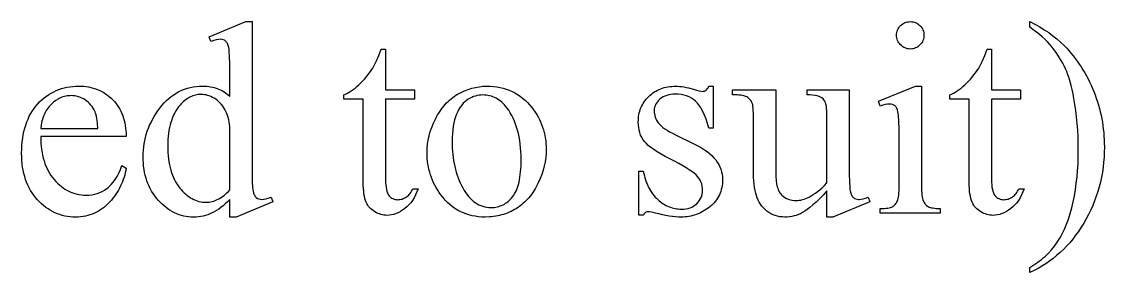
# Model space of a CAD drawing. Extents: x 5 to 599, y -219 to 392.
# Drawn here: x 399.4 to 477.8, y -123.9 to -105.7 of the extents above; entities that cross this region are included whole.
import ezdxf

# ---------------------------------------------------------------- set-up
doc = ezdxf.new("R2010")
doc.units = 0
doc.header["$MEASUREMENT"] = 0
doc.layers.add('TEXT', color=18, linetype='CONTINUOUS')

msp = doc.modelspace()

# ---------------------------------------------------------------- linework, layer by layer
at = {"layer": 'TEXT'}
for points in [[(414.51, -118.613), (414.347, -118.778), (414.185, -118.93), (414.024, -119.071), (413.864, -119.199), (413.704, -119.316), (413.546, -119.42), (413.388, -119.513), (413.232, -119.593), (413.074, -119.663), (412.914, -119.724), (412.75, -119.775), (412.583, -119.817), (412.413, -119.849), (412.24, -119.872), (412.064, -119.886), (411.885, -119.891), (411.704, -119.886), (411.525, -119.872), (411.35, -119.848), (411.177, -119.814), (411.007, -119.771), (410.84, -119.719), (410.676, -119.657), (410.515, -119.585), (410.356, -119.503), (410.201, -119.413), (410.048, -119.312), (409.899, -119.202), (409.752, -119.083), (409.608, -118.953), (409.467, -118.815), (409.329, -118.666), (409.197, -118.511), (409.073, -118.349), (408.958, -118.183), (408.851, -118.011), (408.753, -117.833), (408.663, -117.65), (408.582, -117.462), (408.51, -117.268), (408.446, -117.068), (408.39, -116.863), (408.343, -116.653), (408.305, -116.437), (408.275, -116.216), (408.253, -115.99), (408.241, -115.757), (408.236, -115.52), (408.241, -115.281), (408.255, -115.045), (408.279, -114.811), (408.312, -114.579), (408.355, -114.351), (408.407, -114.124), (408.468, -113.901), (408.539, -113.68), (408.619, -113.461), (408.709, -113.245), (408.808, -113.032), (408.917, -112.821), (409.035, -112.612), (409.163, -112.407), (409.3, -112.203), (409.446, -112.003), (409.6, -111.809), (409.76, -111.629), (409.924, -111.461), (410.094, -111.305), (410.27, -111.161), (410.451, -111.031), (410.637, -110.912), (410.829, -110.806), (411.026, -110.713), (411.229, -110.632), (411.437, -110.563), (411.651, -110.507), (411.87, -110.464), (412.094, -110.432), (412.323, -110.414), (412.559, -110.407), (412.705, -110.41), (412.847, -110.419), (412.987, -110.434), (413.123, -110.454), (413.256, -110.481), (413.386, -110.513), (413.513, -110.551), (413.637, -110.595), (413.757, -110.645), (413.874, -110.701), (413.988, -110.763), (414.099, -110.83), (414.206, -110.903), (414.311, -110.983), (414.412, -111.068), (414.51, -111.159), (414.51, -109.51), (414.505, -108.818), (414.492, -108.273), (414.469, -107.876), (414.454, -107.733), (414.437, -107.627), (414.395, -107.465), (414.37, -107.395), (414.343, -107.332), (414.313, -107.275), (414.28, -107.226), (414.245, -107.184), (414.207, -107.149), (414.125, -107.093), (414.032, -107.054), (413.929, -107.03), (413.817, -107.022), (413.68, -107.032), (413.522, -107.061), (413.343, -107.11), (413.144, -107.178), (413.017, -106.837), (415.681, -105.744), (416.12, -105.744), (416.12, -116.076), (416.124, -116.785), (416.138, -117.341), (416.161, -117.744), (416.176, -117.888), (416.193, -117.993), (416.235, -118.153), (416.26, -118.224), (416.288, -118.287), (416.319, -118.344), (416.352, -118.395), (416.388, -118.439), (416.427, -118.476), (416.511, -118.536), (416.602, -118.579), (416.699, -118.604), (416.803, -118.613), (416.945, -118.602), (417.11, -118.571), (417.297, -118.519), (417.505, -118.447), (417.613, -118.788), (414.959, -119.891), (414.51, -119.891)], [(463.761, -105.744), (463.862, -105.748), (463.959, -105.762), (464.052, -105.784), (464.141, -105.816), (464.226, -105.856), (464.308, -105.906), (464.385, -105.964), (464.459, -106.032), (464.526, -106.105), (464.585, -106.183), (464.634, -106.265), (464.675, -106.35), (464.706, -106.439), (464.729, -106.532), (464.742, -106.629), (464.747, -106.729), (464.742, -106.83), (464.729, -106.927), (464.706, -107.02), (464.675, -107.11), (464.634, -107.196), (464.585, -107.278), (464.526, -107.357), (464.459, -107.432), (464.385, -107.5), (464.308, -107.56), (464.226, -107.61), (464.141, -107.651), (464.052, -107.683), (463.959, -107.706), (463.862, -107.72), (463.761, -107.724), (463.661, -107.72), (463.564, -107.706), (463.471, -107.683), (463.381, -107.651), (463.295, -107.61), (463.213, -107.56), (463.134, -107.5), (463.059, -107.432), (462.99, -107.357), (462.931, -107.278), (462.881, -107.196), (462.839, -107.11), (462.807, -107.02), (462.785, -106.927), (462.771, -106.83), (462.766, -106.729), (462.771, -106.629), (462.784, -106.532), (462.807, -106.439), (462.838, -106.35), (462.879, -106.265), (462.928, -106.183), (462.987, -106.105), (463.054, -106.032), (463.128, -105.964), (463.206, -105.906), (463.288, -105.856), (463.375, -105.816), (463.465, -105.784), (463.56, -105.762), (463.659, -105.748)], [(472.416, -106.154), (472.416, -105.744), (472.779, -105.931), (473.126, -106.126), (473.458, -106.33), (473.774, -106.541), (474.075, -106.761), (474.36, -106.99), (474.63, -107.226), (474.884, -107.471), (475.056, -107.651), (475.223, -107.835), (475.385, -108.022), (475.542, -108.214), (475.694, -108.409), (475.841, -108.608), (475.983, -108.811), (476.121, -109.018), (476.253, -109.229), (476.38, -109.444), (476.503, -109.662), (476.62, -109.885), (476.733, -110.111), (476.84, -110.341), (476.943, -110.575), (477.04, -110.812), (477.132, -111.053), (477.219, -111.294), (477.299, -111.537), (477.373, -111.781), (477.442, -112.026), (477.504, -112.273), (477.56, -112.521), (477.611, -112.77), (477.656, -113.02), (477.694, -113.272), (477.727, -113.525), (477.754, -113.779), (477.774, -114.034), (477.789, -114.291), (477.798, -114.549), (477.801, -114.808), (477.795, -115.184), (477.778, -115.556), (477.749, -115.923), (477.708, -116.287), (477.656, -116.646), (477.592, -117.001), (477.516, -117.352), (477.429, -117.699), (477.33, -118.042), (477.22, -118.381), (477.098, -118.715), (476.964, -119.045), (476.819, -119.372), (476.662, -119.694), (476.494, -120.011), (476.313, -120.325), (476.124, -120.631), (475.927, -120.926), (475.723, -121.21), (475.512, -121.483), (475.293, -121.744), (475.068, -121.995), (474.835, -122.235), (474.595, -122.463), (474.348, -122.68), (474.093, -122.887), (473.832, -123.082), (473.563, -123.266), (473.287, -123.439), (473.004, -123.601), (472.713, -123.751), (472.416, -123.891), (472.416, -123.53), (472.709, -123.354), (472.989, -123.164), (473.256, -122.959), (473.384, -122.851), (473.51, -122.739), (473.631, -122.623), (473.75, -122.504), (473.977, -122.254), (474.191, -121.99), (474.391, -121.711), (474.487, -121.565), (474.579, -121.414), (474.668, -121.259), (474.754, -121.098), (474.917, -120.763), (475.067, -120.408), (475.205, -120.034), (475.33, -119.64), (475.442, -119.226), (475.543, -118.793), (475.631, -118.348), (475.707, -117.898), (475.771, -117.444), (475.824, -116.985), (475.865, -116.521), (475.895, -116.052), (475.912, -115.579), (475.918, -115.1), (475.913, -114.586), (475.898, -114.084), (475.873, -113.593), (475.838, -113.112), (475.792, -112.644), (475.737, -112.186), (475.672, -111.74), (475.596, -111.305), (475.533, -110.977), (475.467, -110.665), (475.396, -110.371), (475.322, -110.093), (475.244, -109.832), (475.162, -109.587), (475.076, -109.36), (474.986, -109.149), (474.891, -108.947), (474.789, -108.748), (474.678, -108.55), (474.561, -108.354), (474.436, -108.159), (474.303, -107.967), (474.163, -107.777), (474.016, -107.588), (473.858, -107.401), (473.689, -107.216), (473.507, -107.034), (473.313, -106.854), (473.107, -106.675), (472.889, -106.499), (472.658, -106.325)], [(425.779, -107.744), (425.779, -110.681), (427.867, -110.681), (427.867, -111.364), (425.779, -111.364), (425.779, -117.159), (425.783, -117.367), (425.794, -117.558), (425.814, -117.731), (425.841, -117.886), (425.876, -118.023), (425.919, -118.143), (425.969, -118.245), (426.028, -118.33), (426.092, -118.401), (426.161, -118.462), (426.234, -118.514), (426.312, -118.557), (426.394, -118.59), (426.48, -118.613), (426.571, -118.628), (426.667, -118.632), (426.747, -118.629), (426.826, -118.62), (426.905, -118.604), (426.984, -118.582), (427.062, -118.554), (427.139, -118.52), (427.215, -118.479), (427.291, -118.432), (427.365, -118.379), (427.434, -118.32), (427.499, -118.256), (427.559, -118.185), (427.616, -118.108), (427.668, -118.025), (427.716, -117.937), (427.759, -117.842), (428.14, -117.842), (428.05, -118.074), (427.952, -118.291), (427.844, -118.493), (427.728, -118.68), (427.603, -118.852), (427.469, -119.01), (427.326, -119.153), (427.174, -119.281), (427.017, -119.394), (426.859, -119.492), (426.7, -119.575), (426.54, -119.643), (426.378, -119.696), (426.215, -119.734), (426.051, -119.757), (425.886, -119.764), (425.774, -119.76), (425.663, -119.749), (425.552, -119.729), (425.442, -119.702), (425.333, -119.667), (425.224, -119.624), (425.116, -119.574), (425.008, -119.515), (424.904, -119.45), (424.807, -119.377), (424.718, -119.298), (424.635, -119.213), (424.559, -119.12), (424.49, -119.021), (424.429, -118.916), (424.374, -118.803), (424.326, -118.679), (424.284, -118.54), (424.249, -118.385), (424.22, -118.214), (424.198, -118.027), (424.182, -117.825), (424.172, -117.607), (424.169, -117.374), (424.169, -111.364), (422.754, -111.364), (422.754, -111.042), (422.889, -110.983), (423.024, -110.916), (423.16, -110.839), (423.297, -110.753), (423.435, -110.657), (423.573, -110.552), (423.712, -110.438), (423.852, -110.315), (423.99, -110.184), (424.125, -110.047), (424.256, -109.904), (424.382, -109.755), (424.506, -109.6), (424.625, -109.439), (424.74, -109.273), (424.852, -109.1), (424.975, -108.876), (425.12, -108.576), (425.287, -108.198), (425.476, -107.744)], [(469.635, -107.744), (469.635, -110.681), (471.723, -110.681), (471.723, -111.364), (469.635, -111.364), (469.635, -117.159), (469.639, -117.367), (469.65, -117.558), (469.67, -117.731), (469.697, -117.886), (469.732, -118.023), (469.775, -118.143), (469.825, -118.245), (469.884, -118.33), (469.948, -118.401), (470.017, -118.462), (470.09, -118.514), (470.168, -118.557), (470.25, -118.59), (470.336, -118.613), (470.427, -118.628), (470.523, -118.632), (470.603, -118.629), (470.683, -118.62), (470.762, -118.604), (470.84, -118.582), (470.918, -118.554), (470.995, -118.52), (471.071, -118.479), (471.147, -118.432), (471.221, -118.379), (471.29, -118.32), (471.355, -118.256), (471.416, -118.185), (471.472, -118.108), (471.524, -118.025), (471.572, -117.937), (471.616, -117.842), (471.996, -117.842), (471.906, -118.074), (471.808, -118.291), (471.7, -118.493), (471.584, -118.68), (471.459, -118.852), (471.325, -119.01), (471.182, -119.153), (471.03, -119.281), (470.873, -119.394), (470.715, -119.492), (470.556, -119.575), (470.396, -119.643), (470.234, -119.696), (470.072, -119.734), (469.908, -119.757), (469.742, -119.764), (469.63, -119.76), (469.519, -119.749), (469.408, -119.729), (469.298, -119.702), (469.189, -119.667), (469.08, -119.624), (468.972, -119.574), (468.864, -119.515), (468.76, -119.45), (468.664, -119.377), (468.574, -119.298), (468.491, -119.213), (468.415, -119.12), (468.346, -119.021), (468.285, -118.916), (468.23, -118.803), (468.182, -118.679), (468.14, -118.54), (468.105, -118.385), (468.076, -118.214), (468.054, -118.027), (468.038, -117.825), (468.028, -117.607), (468.025, -117.374), (468.025, -111.364), (466.61, -111.364), (466.61, -111.042), (466.745, -110.983), (466.88, -110.916), (467.016, -110.839), (467.153, -110.753), (467.291, -110.657), (467.429, -110.552), (467.568, -110.438), (467.708, -110.315), (467.846, -110.184), (467.981, -110.047), (468.112, -109.904), (468.239, -109.755), (468.362, -109.6), (468.481, -109.439), (468.596, -109.273), (468.708, -109.1), (468.831, -108.876), (468.976, -108.576), (469.143, -108.198), (469.332, -107.744)], [(400.831, -114.047), (400.834, -114.292), (400.844, -114.531), (400.862, -114.763), (400.888, -114.988), (400.921, -115.207), (400.962, -115.419), (401.011, -115.624), (401.068, -115.822), (401.132, -116.014), (401.204, -116.199), (401.283, -116.378), (401.371, -116.549), (401.466, -116.714), (401.569, -116.872), (401.679, -117.024), (401.797, -117.169), (401.92, -117.306), (402.046, -117.434), (402.175, -117.553), (402.306, -117.664), (402.44, -117.766), (402.577, -117.858), (402.716, -117.942), (402.858, -118.018), (403.003, -118.084), (403.15, -118.141), (403.3, -118.19), (403.453, -118.23), (403.608, -118.261), (403.766, -118.283), (403.927, -118.296), (404.09, -118.301), (404.306, -118.293), (404.515, -118.27), (404.716, -118.233), (404.911, -118.18), (405.098, -118.112), (405.278, -118.029), (405.451, -117.931), (405.617, -117.818), (405.697, -117.755), (405.776, -117.686), (405.928, -117.533), (406.074, -117.359), (406.213, -117.163), (406.346, -116.945), (406.472, -116.706), (406.592, -116.446), (406.705, -116.164), (407.007, -116.359), (406.978, -116.525), (406.944, -116.689), (406.903, -116.852), (406.856, -117.012), (406.803, -117.171), (406.744, -117.328), (406.678, -117.483), (406.607, -117.636), (406.53, -117.787), (406.446, -117.936), (406.356, -118.084), (406.261, -118.23), (406.159, -118.373), (406.051, -118.515), (405.937, -118.655), (405.817, -118.793), (405.692, -118.926), (405.563, -119.051), (405.43, -119.166), (405.293, -119.273), (405.152, -119.372), (405.008, -119.462), (404.859, -119.544), (404.707, -119.617), (404.551, -119.681), (404.391, -119.737), (404.227, -119.784), (404.059, -119.822), (403.887, -119.852), (403.711, -119.874), (403.532, -119.887), (403.348, -119.891), (403.149, -119.886), (402.953, -119.871), (402.761, -119.847), (402.572, -119.813), (402.387, -119.768), (402.206, -119.715), (402.028, -119.651), (401.854, -119.577), (401.684, -119.494), (401.517, -119.401), (401.354, -119.298), (401.194, -119.186), (401.038, -119.063), (400.886, -118.931), (400.737, -118.789), (400.592, -118.637), (400.453, -118.477), (400.323, -118.31), (400.202, -118.137), (400.091, -117.956), (399.988, -117.769), (399.894, -117.575), (399.808, -117.375), (399.732, -117.168), (399.665, -116.954), (399.607, -116.733), (399.558, -116.505), (399.517, -116.271), (399.486, -116.03), (399.464, -115.782), (399.45, -115.528), (399.446, -115.266), (399.45, -114.984), (399.464, -114.709), (399.487, -114.442), (399.519, -114.183), (399.56, -113.932), (399.611, -113.689), (399.671, -113.453), (399.74, -113.226), (399.818, -113.006), (399.905, -112.795), (400.001, -112.591), (400.107, -112.395), (400.222, -112.207), (400.346, -112.027), (400.479, -111.855), (400.621, -111.69), (400.771, -111.535), (400.925, -111.39), (401.083, -111.254), (401.247, -111.129), (401.415, -111.014), (401.587, -110.909), (401.765, -110.813), (401.947, -110.728), (402.134, -110.653), (402.325, -110.588), (402.522, -110.533), (402.722, -110.488), (402.928, -110.453), (403.138, -110.428), (403.353, -110.412), (403.573, -110.407), (403.758, -110.411), (403.94, -110.423), (404.117, -110.442), (404.29, -110.469), (404.459, -110.504), (404.624, -110.547), (404.785, -110.597), (404.941, -110.655), (405.093, -110.721), (405.241, -110.794), (405.385, -110.876), (405.525, -110.964), (405.66, -111.061), (405.791, -111.166), (405.918, -111.278), (406.041, -111.398), (406.158, -111.524), (406.268, -111.656), (406.369, -111.793), (406.464, -111.935), (406.551, -112.082), (406.63, -112.234), (406.701, -112.392), (406.766, -112.555), (406.822, -112.723), (406.871, -112.897), (406.913, -113.075), (406.947, -113.259), (406.973, -113.448), (406.992, -113.642), (407.003, -113.842), (407.007, -114.047)], [(433.106, -110.417), (433.357, -110.423), (433.601, -110.441), (433.839, -110.471), (434.071, -110.514), (434.296, -110.568), (434.516, -110.634), (434.729, -110.712), (434.935, -110.803), (435.136, -110.905), (435.33, -111.019), (435.518, -111.146), (435.7, -111.284), (435.876, -111.435), (436.045, -111.597), (436.208, -111.772), (436.365, -111.959), (436.491, -112.125), (436.609, -112.294), (436.72, -112.466), (436.822, -112.642), (436.915, -112.82), (437.001, -113.002), (437.078, -113.186), (437.148, -113.373), (437.209, -113.564), (437.262, -113.758), (437.307, -113.954), (437.344, -114.154), (437.372, -114.357), (437.392, -114.563), (437.405, -114.771), (437.409, -114.983), (437.4, -115.284), (437.373, -115.585), (437.328, -115.887), (437.265, -116.191), (437.184, -116.495), (437.085, -116.8), (436.968, -117.106), (436.833, -117.413), (436.759, -117.564), (436.682, -117.711), (436.602, -117.852), (436.518, -117.99), (436.431, -118.122), (436.34, -118.25), (436.246, -118.373), (436.149, -118.491), (436.048, -118.604), (435.944, -118.713), (435.836, -118.817), (435.725, -118.916), (435.611, -119.011), (435.493, -119.101), (435.372, -119.186), (435.248, -119.266), (435.121, -119.342), (434.992, -119.413), (434.861, -119.479), (434.728, -119.54), (434.594, -119.596), (434.458, -119.647), (434.32, -119.693), (434.181, -119.735), (434.039, -119.771), (433.896, -119.803), (433.751, -119.83), (433.604, -119.852), (433.455, -119.869), (433.305, -119.881), (432.999, -119.891), (432.75, -119.885), (432.507, -119.866), (432.271, -119.834), (432.041, -119.79), (431.817, -119.734), (431.601, -119.665), (431.39, -119.583), (431.186, -119.488), (430.989, -119.382), (430.798, -119.262), (430.614, -119.13), (430.436, -118.985), (430.264, -118.828), (430.099, -118.658), (429.941, -118.476), (429.789, -118.281), (429.667, -118.11), (429.553, -117.937), (429.447, -117.761), (429.349, -117.582), (429.259, -117.401), (429.176, -117.217), (429.102, -117.031), (429.035, -116.842), (428.976, -116.65), (428.925, -116.456), (428.882, -116.26), (428.847, -116.06), (428.819, -115.858), (428.8, -115.654), (428.788, -115.447), (428.784, -115.237), (428.793, -114.93), (428.822, -114.623), (428.87, -114.317), (428.936, -114.011), (429.022, -113.706), (429.127, -113.401), (429.251, -113.097), (429.394, -112.793), (429.471, -112.644), (429.552, -112.499), (429.636, -112.36), (429.723, -112.225), (429.812, -112.096), (429.905, -111.971), (430.001, -111.851), (430.1, -111.737), (430.202, -111.627), (430.306, -111.522), (430.414, -111.422), (430.525, -111.328), (430.639, -111.238), (430.756, -111.153), (430.876, -111.073), (430.999, -110.998), (431.249, -110.862), (431.504, -110.744), (431.761, -110.644), (432.023, -110.562), (432.288, -110.499), (432.557, -110.453), (432.83, -110.426)], [(449.497, -110.417), (449.497, -113.461), (449.175, -113.461), (449.079, -113.117), (448.977, -112.801), (448.868, -112.515), (448.752, -112.256), (448.63, -112.027), (448.566, -111.923), (448.501, -111.826), (448.434, -111.736), (448.366, -111.654), (448.296, -111.578), (448.224, -111.51), (448.074, -111.389), (447.914, -111.284), (447.744, -111.195), (447.564, -111.122), (447.374, -111.066), (447.175, -111.025), (446.965, -111.001), (446.746, -110.993), (446.579, -110.998), (446.421, -111.015), (446.271, -111.044), (446.129, -111.083), (445.995, -111.134), (445.87, -111.196), (445.752, -111.269), (445.643, -111.354), (445.545, -111.445), (445.46, -111.539), (445.388, -111.636), (445.329, -111.734), (445.283, -111.836), (445.25, -111.939), (445.23, -112.045), (445.224, -112.154), (445.229, -112.288), (445.243, -112.417), (445.268, -112.542), (445.302, -112.661), (445.346, -112.776), (445.399, -112.886), (445.463, -112.991), (445.536, -113.091), (445.621, -113.191), (445.726, -113.294), (445.851, -113.397), (445.995, -113.503), (446.158, -113.61), (446.341, -113.718), (446.543, -113.828), (446.765, -113.939), (448.19, -114.632), (448.43, -114.755), (448.654, -114.883), (448.863, -115.016), (449.056, -115.153), (449.234, -115.296), (449.397, -115.443), (449.544, -115.595), (449.675, -115.752), (449.791, -115.913), (449.892, -116.08), (449.977, -116.251), (450.047, -116.427), (450.101, -116.607), (450.139, -116.793), (450.163, -116.983), (450.17, -117.179), (450.167, -117.329), (450.156, -117.476), (450.138, -117.619), (450.113, -117.759), (450.08, -117.895), (450.041, -118.027), (449.994, -118.155), (449.94, -118.28), (449.879, -118.401), (449.81, -118.518), (449.735, -118.632), (449.652, -118.742), (449.562, -118.848), (449.465, -118.951), (449.36, -119.049), (449.248, -119.145), (449.132, -119.235), (449.015, -119.319), (448.895, -119.398), (448.774, -119.471), (448.651, -119.538), (448.526, -119.599), (448.4, -119.655), (448.272, -119.704), (448.142, -119.748), (448.01, -119.786), (447.877, -119.818), (447.742, -119.844), (447.605, -119.865), (447.467, -119.879), (447.327, -119.888), (447.185, -119.891), (446.976, -119.886), (446.76, -119.873), (446.537, -119.85), (446.307, -119.818), (446.069, -119.777), (445.824, -119.726), (445.571, -119.667), (445.312, -119.598), (445.158, -119.556), (445.019, -119.525), (444.895, -119.507), (444.785, -119.501), (444.73, -119.505), (444.679, -119.516), (444.63, -119.536), (444.585, -119.564), (444.542, -119.6), (444.503, -119.643), (444.467, -119.695), (444.434, -119.754), (444.112, -119.754), (444.112, -116.564), (444.434, -116.564), (444.47, -116.732), (444.51, -116.895), (444.553, -117.052), (444.601, -117.205), (444.653, -117.352), (444.708, -117.494), (444.768, -117.63), (444.831, -117.762), (444.898, -117.888), (444.969, -118.008), (445.044, -118.124), (445.123, -118.234), (445.206, -118.339), (445.293, -118.439), (445.383, -118.533), (445.478, -118.623), (445.575, -118.706), (445.673, -118.785), (445.773, -118.858), (445.874, -118.926), (445.977, -118.988), (446.082, -119.045), (446.187, -119.096), (446.295, -119.142), (446.403, -119.183), (446.513, -119.218), (446.625, -119.248), (446.738, -119.272), (446.852, -119.291), (446.968, -119.304), (447.086, -119.313), (447.204, -119.315), (447.369, -119.309), (447.525, -119.291), (447.674, -119.26), (447.815, -119.216), (447.949, -119.161), (448.074, -119.093), (448.192, -119.013), (448.302, -118.92), (448.402, -118.819), (448.488, -118.712), (448.561, -118.601), (448.62, -118.485), (448.667, -118.363), (448.7, -118.237), (448.72, -118.105), (448.726, -117.969), (448.719, -117.804), (448.697, -117.646), (448.66, -117.494), (448.608, -117.349), (448.542, -117.211), (448.46, -117.08), (448.364, -116.955), (448.253, -116.837), (448.12, -116.719), (447.958, -116.593), (447.766, -116.459), (447.545, -116.318), (447.294, -116.169), (447.014, -116.012), (446.704, -115.848), (446.365, -115.676), (446.027, -115.503), (445.719, -115.333), (445.442, -115.168), (445.195, -115.008), (444.978, -114.851), (444.792, -114.699), (444.637, -114.551), (444.57, -114.479), (444.512, -114.408), (444.409, -114.264), (444.32, -114.111), (444.244, -113.949), (444.182, -113.778), (444.134, -113.598), (444.1, -113.409), (444.079, -113.21), (444.073, -113.003), (444.076, -112.866), (444.084, -112.733), (444.099, -112.602), (444.12, -112.474), (444.146, -112.349), (444.179, -112.227), (444.217, -112.107), (444.262, -111.99), (444.312, -111.877), (444.368, -111.766), (444.43, -111.657), (444.498, -111.552), (444.572, -111.449), (444.651, -111.35), (444.737, -111.253), (444.829, -111.159), (444.925, -111.069), (445.025, -110.985), (445.128, -110.907), (445.235, -110.834), (445.345, -110.768), (445.458, -110.707), (445.575, -110.652), (445.696, -110.603), (445.82, -110.559), (445.947, -110.521), (446.078, -110.49), (446.213, -110.464), (446.35, -110.443), (446.492, -110.429), (446.637, -110.42), (446.785, -110.417), (446.92, -110.421), (447.062, -110.431), (447.212, -110.449), (447.368, -110.473), (447.531, -110.505), (447.701, -110.543), (448.063, -110.642), (448.291, -110.706), (448.478, -110.751), (448.623, -110.779), (448.726, -110.788), (448.8, -110.784), (448.865, -110.771), (448.922, -110.75), (448.97, -110.72), (449.016, -110.675), (449.066, -110.61), (449.119, -110.524), (449.175, -110.417)], [(464.571, -110.417), (464.571, -117.598), (464.579, -117.983), (464.588, -118.149), (464.602, -118.297), (464.619, -118.428), (464.64, -118.541), (464.665, -118.637), (464.693, -118.715), (464.726, -118.783), (464.761, -118.845), (464.801, -118.904), (464.844, -118.958), (464.891, -119.008), (464.942, -119.053), (464.996, -119.094), (465.054, -119.13), (465.12, -119.162), (465.198, -119.19), (465.289, -119.213), (465.392, -119.232), (465.507, -119.247), (465.635, -119.258), (465.927, -119.266), (465.927, -119.618), (461.586, -119.618), (461.586, -119.266), (461.886, -119.259), (462.016, -119.249), (462.132, -119.235), (462.235, -119.217), (462.325, -119.195), (462.401, -119.169), (462.464, -119.14), (462.518, -119.105), (462.57, -119.066), (462.619, -119.021), (462.665, -118.971), (462.708, -118.916), (462.748, -118.856), (462.786, -118.791), (462.82, -118.72), (462.851, -118.639), (462.878, -118.54), (462.9, -118.425), (462.919, -118.293), (462.933, -118.145), (462.943, -117.979), (462.952, -117.598), (462.952, -114.154), (462.946, -113.491), (462.93, -112.956), (462.902, -112.55), (462.884, -112.394), (462.864, -112.271), (462.825, -112.127), (462.776, -112.006), (462.748, -111.955), (462.717, -111.91), (462.685, -111.87), (462.649, -111.837), (462.611, -111.808), (462.569, -111.783), (462.476, -111.745), (462.369, -111.722), (462.249, -111.715), (462.105, -111.724), (461.947, -111.751), (461.774, -111.797), (461.586, -111.861), (461.449, -111.51), (464.142, -110.417)], [(400.831, -113.481), (404.968, -113.481), (404.937, -113.083), (404.916, -112.908), (404.892, -112.749), (404.865, -112.606), (404.834, -112.478), (404.8, -112.367), (404.763, -112.271), (404.698, -112.138), (404.626, -112.012), (404.547, -111.894), (404.459, -111.783), (404.365, -111.679), (404.263, -111.583), (404.153, -111.494), (404.036, -111.412), (403.915, -111.339), (403.792, -111.276), (403.668, -111.222), (403.542, -111.178), (403.415, -111.144), (403.287, -111.12), (403.157, -111.105), (403.026, -111.1), (402.926, -111.103), (402.827, -111.11), (402.729, -111.122), (402.632, -111.14), (402.537, -111.162), (402.443, -111.189), (402.35, -111.221), (402.259, -111.258), (402.169, -111.299), (402.081, -111.346), (401.908, -111.454), (401.74, -111.582), (401.578, -111.729), (401.5, -111.81), (401.426, -111.895), (401.357, -111.983), (401.291, -112.075), (401.23, -112.171), (401.173, -112.271), (401.12, -112.374), (401.071, -112.482), (401.027, -112.593), (400.986, -112.709), (400.95, -112.828), (400.918, -112.951), (400.866, -113.208)], [(414.51, -117.93), (414.51, -113.325), (414.492, -113.161), (414.466, -113), (414.433, -112.844), (414.393, -112.691), (414.345, -112.541), (414.29, -112.395), (414.228, -112.253), (414.159, -112.115), (414.083, -111.982), (414, -111.858), (413.912, -111.743), (413.818, -111.636), (413.719, -111.537), (413.613, -111.446), (413.501, -111.364), (413.383, -111.29), (413.263, -111.225), (413.143, -111.169), (413.024, -111.121), (412.906, -111.082), (412.789, -111.051), (412.672, -111.03), (412.557, -111.017), (412.442, -111.012), (412.335, -111.015), (412.23, -111.024), (412.126, -111.039), (412.024, -111.061), (411.923, -111.088), (411.824, -111.121), (411.726, -111.16), (411.629, -111.205), (411.534, -111.256), (411.441, -111.313), (411.349, -111.377), (411.258, -111.446), (411.169, -111.521), (411.081, -111.602), (410.995, -111.69), (410.91, -111.783), (410.802, -111.914), (410.702, -112.051), (410.608, -112.197), (410.521, -112.349), (410.442, -112.509), (410.369, -112.676), (410.303, -112.85), (410.244, -113.032), (410.192, -113.221), (410.147, -113.417), (410.109, -113.621), (410.077, -113.832), (410.053, -114.05), (410.036, -114.276), (410.025, -114.509), (410.022, -114.749), (410.025, -114.992), (410.035, -115.227), (410.052, -115.456), (410.076, -115.677), (410.106, -115.891), (410.143, -116.098), (410.186, -116.297), (410.237, -116.49), (410.294, -116.675), (410.357, -116.853), (410.428, -117.023), (410.505, -117.187), (410.589, -117.343), (410.679, -117.492), (410.776, -117.634), (410.88, -117.769), (410.989, -117.896), (411.098, -118.015), (411.209, -118.125), (411.322, -118.228), (411.436, -118.322), (411.552, -118.408), (411.669, -118.486), (411.788, -118.555), (411.908, -118.617), (412.03, -118.67), (412.153, -118.715), (412.278, -118.752), (412.404, -118.781), (412.532, -118.801), (412.662, -118.814), (412.793, -118.818), (412.904, -118.814), (413.014, -118.804), (413.124, -118.786), (413.233, -118.762), (413.342, -118.731), (413.45, -118.693), (413.558, -118.648), (413.666, -118.596), (413.773, -118.537), (413.88, -118.471), (413.986, -118.398), (414.092, -118.318), (414.197, -118.232), (414.302, -118.138), (414.406, -118.037)], [(432.804, -111.051), (432.674, -111.056), (432.545, -111.071), (432.415, -111.095), (432.285, -111.128), (432.155, -111.171), (432.025, -111.224), (431.895, -111.287), (431.765, -111.359), (431.637, -111.443), (431.516, -111.541), (431.401, -111.654), (431.293, -111.782), (431.19, -111.924), (431.094, -112.08), (431.004, -112.251), (430.921, -112.437), (430.845, -112.636), (430.78, -112.85), (430.724, -113.077), (430.679, -113.317), (430.644, -113.572), (430.619, -113.84), (430.604, -114.122), (430.599, -114.417), (430.602, -114.659), (430.611, -114.897), (430.626, -115.13), (430.647, -115.36), (430.674, -115.585), (430.708, -115.805), (430.747, -116.022), (430.793, -116.235), (430.844, -116.443), (430.902, -116.647), (430.965, -116.847), (431.035, -117.043), (431.111, -117.234), (431.192, -117.421), (431.28, -117.605), (431.374, -117.783), (431.473, -117.955), (431.576, -118.115), (431.682, -118.264), (431.793, -118.402), (431.907, -118.53), (432.025, -118.646), (432.147, -118.751), (432.273, -118.845), (432.403, -118.927), (432.536, -118.999), (432.674, -119.06), (432.815, -119.11), (432.96, -119.148), (433.109, -119.176), (433.262, -119.193), (433.418, -119.198), (433.535, -119.195), (433.65, -119.186), (433.762, -119.171), (433.871, -119.149), (433.977, -119.122), (434.081, -119.088), (434.183, -119.049), (434.282, -119.003), (434.378, -118.951), (434.472, -118.893), (434.563, -118.829), (434.651, -118.759), (434.737, -118.683), (434.821, -118.601), (434.901, -118.512), (434.979, -118.418), (435.054, -118.316), (435.123, -118.205), (435.188, -118.086), (435.248, -117.957), (435.304, -117.82), (435.354, -117.674), (435.4, -117.52), (435.44, -117.357), (435.476, -117.185), (435.508, -117.004), (435.534, -116.814), (435.556, -116.616), (435.572, -116.409), (435.584, -116.193), (435.592, -115.968), (435.594, -115.735), (435.59, -115.441), (435.578, -115.155), (435.558, -114.878), (435.53, -114.608), (435.494, -114.346), (435.45, -114.092), (435.398, -113.846), (435.338, -113.608), (435.27, -113.377), (435.194, -113.155), (435.11, -112.941), (435.018, -112.734), (434.918, -112.536), (434.81, -112.345), (434.694, -112.163), (434.57, -111.988), (434.482, -111.875), (434.39, -111.769), (434.296, -111.67), (434.199, -111.578), (434.099, -111.494), (433.997, -111.417), (433.891, -111.348), (433.782, -111.286), (433.67, -111.231), (433.555, -111.183), (433.437, -111.143), (433.316, -111.11), (433.193, -111.084), (433.066, -111.066), (432.936, -111.055)], [(459.332, -110.681), (459.332, -116.096), (459.337, -116.796), (459.35, -117.346), (459.373, -117.745), (459.388, -117.888), (459.405, -117.993), (459.447, -118.153), (459.472, -118.224), (459.5, -118.287), (459.531, -118.344), (459.564, -118.395), (459.6, -118.439), (459.639, -118.476), (459.723, -118.536), (459.814, -118.579), (459.911, -118.604), (460.015, -118.613), (460.092, -118.61), (460.171, -118.602), (460.337, -118.571), (460.512, -118.519), (460.698, -118.447), (460.834, -118.788), (458.161, -119.891), (457.722, -119.891), (457.722, -117.998), (457.443, -118.296), (457.181, -118.565), (456.935, -118.804), (456.707, -119.015), (456.496, -119.197), (456.302, -119.35), (456.126, -119.474), (455.966, -119.569), (455.814, -119.644), (455.659, -119.71), (455.503, -119.765), (455.344, -119.81), (455.183, -119.846), (455.02, -119.871), (454.855, -119.886), (454.688, -119.891), (454.503, -119.884), (454.325, -119.864), (454.152, -119.83), (453.987, -119.782), (453.827, -119.721), (453.673, -119.647), (453.526, -119.558), (453.385, -119.457), (453.253, -119.344), (453.131, -119.224), (453.019, -119.096), (452.918, -118.96), (452.828, -118.817), (452.748, -118.666), (452.678, -118.506), (452.619, -118.34), (452.569, -118.16), (452.525, -117.963), (452.489, -117.748), (452.458, -117.515), (452.435, -117.265), (452.418, -116.997), (452.408, -116.711), (452.405, -116.408), (452.405, -112.417), (452.396, -112.125), (452.386, -111.997), (452.371, -111.881), (452.351, -111.777), (452.328, -111.686), (452.3, -111.606), (452.268, -111.539), (452.232, -111.48), (452.192, -111.424), (452.147, -111.372), (452.099, -111.323), (452.046, -111.278), (451.989, -111.236), (451.928, -111.198), (451.863, -111.164), (451.789, -111.133), (451.702, -111.107), (451.601, -111.085), (451.486, -111.067), (451.358, -111.054), (451.217, -111.046), (450.892, -111.042), (450.892, -110.681), (454.024, -110.681), (454.024, -116.661), (454.031, -116.96), (454.051, -117.232), (454.085, -117.477), (454.133, -117.696), (454.162, -117.795), (454.194, -117.887), (454.23, -117.973), (454.269, -118.052), (454.311, -118.124), (454.357, -118.19), (454.406, -118.248), (454.458, -118.301), (454.57, -118.392), (454.687, -118.471), (454.809, -118.538), (454.938, -118.593), (455.072, -118.636), (455.211, -118.666), (455.356, -118.685), (455.507, -118.691), (455.614, -118.687), (455.724, -118.674), (455.838, -118.654), (455.955, -118.625), (456.076, -118.588), (456.2, -118.543), (456.327, -118.489), (456.459, -118.427), (456.595, -118.354), (456.737, -118.266), (456.886, -118.163), (457.04, -118.044), (457.201, -117.911), (457.369, -117.763), (457.542, -117.6), (457.722, -117.422), (457.722, -112.359), (457.718, -112.176), (457.705, -112.009), (457.683, -111.857), (457.653, -111.721), (457.613, -111.6), (457.566, -111.494), (457.509, -111.404), (457.444, -111.329), (457.365, -111.266), (457.267, -111.211), (457.151, -111.163), (457.016, -111.123), (456.862, -111.091), (456.689, -111.067), (456.498, -111.05), (456.288, -111.042), (456.288, -110.681)]]:
    msp.add_lwpolyline(points, close=True, dxfattribs=at)

doc.saveas('drawing.dxf')
